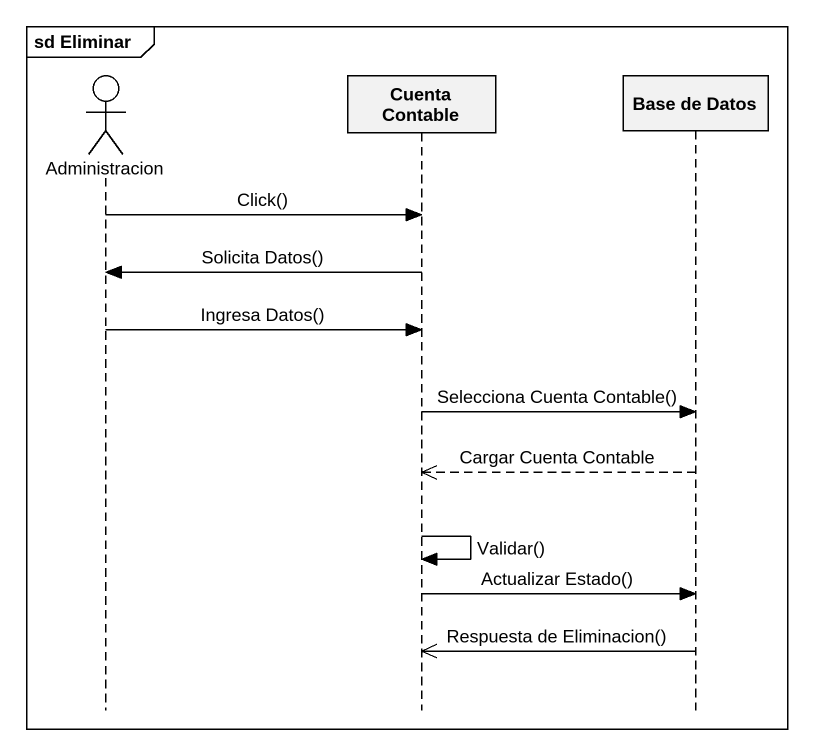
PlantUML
@startuml
mainframe sd Eliminar
hide footbox
actor Administracion
participant "Cuenta Contable" as Cuenta_Contable
participant "Base de Datos" as Base_de_Datos

Administracion -> Cuenta_Contable : Click()
Cuenta_Contable -> Administracion : Solicita Datos()
Administracion -> Cuenta_Contable : Ingresa Datos()
Cuenta_Contable -> Base_de_Datos : Selecciona Cuenta Contable()
Base_de_Datos -->> Cuenta_Contable : Cargar Cuenta Contable
Cuenta_Contable -> Cuenta_Contable : Validar()
Cuenta_Contable -> Base_de_Datos : Actualizar Estado()
Base_de_Datos ->> Cuenta_Contable : Respuesta de Eliminacion()
@enduml
